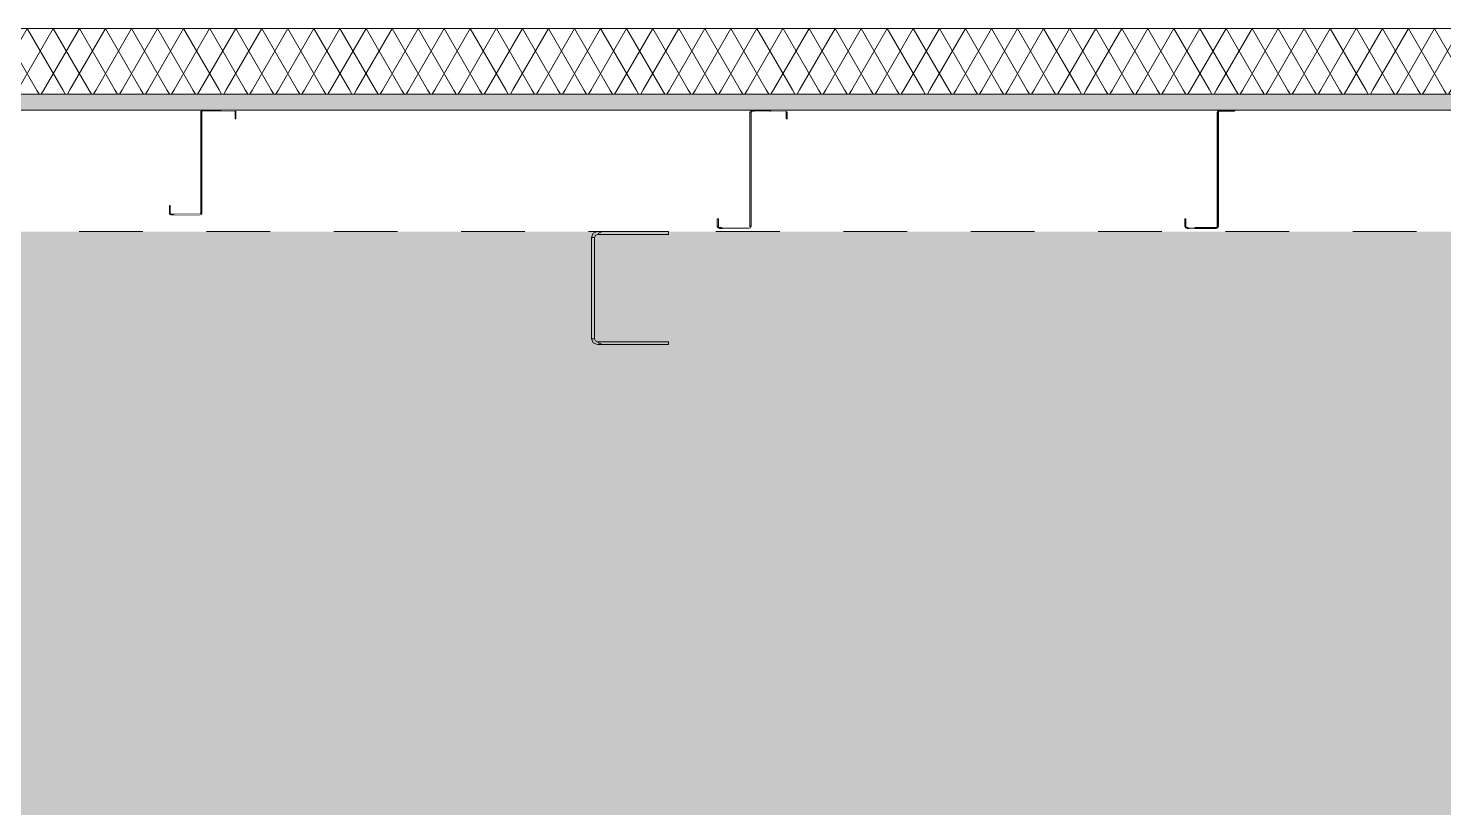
# Model space of a CAD drawing. Header units: millimetres. Extents: x -46169 to 247764, y -86316 to 18123.
# Drawn here: x 233686 to 236822, y -72602 to -70877 of the extents above; entities that cross this region are included whole.
import ezdxf

# ---------------------------------------------------------------- set-up
doc = ezdxf.new("R2010")
doc.units = ezdxf.units.MM
doc.header["$MEASUREMENT"] = 0
doc.linetypes.add('Dashed', pattern=[2822.222233, 1411.111116, -1411.111116])
doc.linetypes.add('Wipeout_Contour', pattern=[1000, 0, -1000])
for name, color, linetype, lineweight in [('0_Pen_No__85', 8, 'Continuous', 20), ('A-20-M_Roof_Pen_No__85', 8, 'Continuous', 20), ('A-95-P_Drawing_Pen_No__2', 8, 'Continuous', 15), ('New_A-20-M_Floor_Slab_Pen_No__89', 8, 'Continuous', 20), ('New_A-20-M_Roof_Pen_No__4', 7, 'Continuous', 20), ('New_A-20-M_Roof_Pen_No__85', 8, 'Continuous', 20), ('New_A-25-M_Wall_Int_Pen_No__87', 8, 'Continuous', 20)]:
    doc.layers.add(name, color=color, linetype=linetype, lineweight=lineweight)
for name, color, linetype in [('A-20-M_Roof', 7, 'Continuous'), ('New_A-15-M_Column', 7, 'Continuous'), ('New_A-20-M_Floor_Slab', 7, 'Continuous'), ('New_A-20-M_Roof', 7, 'Continuous'), ('New_A-25-M_Wall_Int', 7, 'Continuous')]:
    doc.layers.add(name, color=color, linetype=linetype)
for name, color, linetype, lineweight, true_color in [('A-95-P_Drawing_Pen_No__62', 7, 'Continuous', 20, 0xaaaaaa), ('New_A-20-M_Roof_Pen_No__149', 7, 'Continuous', 0, 0x2a2a2a), ('New_A-20-M_Roof_Pen_No__81', 7, 'Continuous', 20, 0x6a6a6a)]:
    doc.layers.add(name, color=color, linetype=linetype, lineweight=lineweight, true_color=true_color)
pattern_1 = [(60, (221877.115, -83027.49), (-43.30127, 25), []), (120, (221877.115, -83027.49), (43.30127, 25), [])]

# ---------------------------------------------------------------- blocks, each defined once
blk = doc.blocks.new('Section Elem_36_5', base_point=(221877.1, -83027.5))
at = {"color": 254, "linetype": 'Wipeout_Contour', "lineweight": 0, "ltscale": 1712349.149205645}
blk.add_wipeout([(234068.6, -71061.7), (234070.4, -71061.7), (234070.9, -71060.6), (234072.1, -71060.1), (234078, -71060.1), (234078.3, -71059.4), (234069.6, -71059.4)], dxfattribs=at).dxf.layer = 'New_A-25-M_Wall_Int'
at = {"color": 254, "linetype": 'Wipeout_Contour', "lineweight": 0, "ltscale": 978774.843724}
blk.add_wipeout([(234144.6, -71077.5), (234146.4, -71077.5), (234146.4, -71061.7), (234144.6, -71061.7)], dxfattribs=at).dxf.layer = 'New_A-25-M_Wall_Int'
at = {"color": 254, "linetype": 'Wipeout_Contour', "lineweight": 0, "ltscale": 1720503.797516417}
blk.add_wipeout([(235284.7, -71063.5), (235287.5, -71063.5), (235288.3, -71061.7), (235290.1, -71061), (235294.5, -71061), (235295, -71060), (235286.2, -71060)], dxfattribs=at).dxf.layer = 'New_A-25-M_Wall_Int'
at = {"color": 254, "linetype": 'Wipeout_Contour', "lineweight": 0, "ltscale": 983449.747804}
blk.add_wipeout([(235365, -71063.5), (235365, -71077.5), (235367.7, -71077.5), (235367.7, -71063.5)], dxfattribs=at).dxf.layer = 'New_A-25-M_Wall_Int'
at = {"color": 254, "linetype": 'Wipeout_Contour', "lineweight": 0, "ltscale": 978494.810336}
blk.add_wipeout([(234008.5, -71289.6), (233999.8, -71289.6), (234002.1, -71290.5), (234010.9, -71290.5)], dxfattribs=at).dxf.layer = 'New_A-25-M_Wall_Int'
at = {"color": 254, "linetype": 'Wipeout_Contour', "lineweight": 0, "ltscale": 978735.416998}
blk.add_wipeout([(234068.1, -71288.4), (234066.9, -71288.9), (234069.8, -71288.9), (234070, -71288.4)], dxfattribs=at).dxf.layer = 'New_A-25-M_Wall_Int'
at = {"color": 254, "linetype": 'Wipeout_Contour', "lineweight": 0, "ltscale": 2467807.450475025}
blk.add_wipeout([(236249.2, -71315.5), (236250.7, -71319), (236254.4, -71320.5), (236256.2, -71320.5), (236252.6, -71319), (236251.8, -71317.3), (236251.7, -71317.3), (236251, -71315.5), (236251, -71299.5), (236249.2, -71299.5)], dxfattribs=at).dxf.layer = 'New_A-25-M_Wall_Int'
at = {"color": 254, "linetype": 'Wipeout_Contour', "lineweight": 0, "ltscale": 1473554.742487913}
blk.add_wipeout([(234949.5, -71331.2), (234948.5, -71333.8), (234965.6, -71333.8), (235104.7, -71333.8), (235104.7, -71327.5), (234958.1, -71327.5)], dxfattribs=at).dxf.layer = 'New_A-25-M_Wall_Int'
at = {"color": 254, "linetype": 'Wipeout_Contour', "lineweight": 0, "ltscale": 983179.980298}
blk.add_wipeout([(235223, -71319), (235214.3, -71319), (235217.9, -71320.5), (235226.7, -71320.5)], dxfattribs=at).dxf.layer = 'New_A-25-M_Wall_Int'
at = {"color": 254, "linetype": 'Wipeout_Contour', "lineweight": 0, "ltscale": 983423.504602}
blk.add_wipeout([(235282.1, -71318), (235286.4, -71318), (235286.7, -71317.3), (235284, -71317.3)], dxfattribs=at).dxf.layer = 'New_A-25-M_Wall_Int'
at = {"color": 254, "linetype": 'Wipeout_Contour', "lineweight": 0, "ltscale": 987386.498091}
blk.add_wipeout([(236320.3, -71318), (236322, -71317.3), (236319.4, -71317.3), (236317.5, -71318)], dxfattribs=at).dxf.layer = 'New_A-25-M_Wall_Int'
at = {"color": 254, "linetype": 'Wipeout_Contour', "lineweight": 0, "ltscale": 1228353.13740409}
blk.add_wipeout([(234948.5, -71571.2), (234949.5, -71573.8), (234958.1, -71577.5), (235104.7, -71577.5), (235104.7, -71571.2)], dxfattribs=at).dxf.layer = 'New_A-25-M_Wall_Int'
at = {"layer": 'New_A-25-M_Wall_Int_Pen_No__87', "linetype": 'Continuous'}
for p, q in [((234146.4, -71077.5), (234144.6, -71077.5)), ((235104.7, -71327.5), (235104.7, -71333.8)), ((235104.7, -71571.2), (235104.7, -71577.5))]:
    blk.add_line(p, q, dxfattribs=at)
at = {"color": 254, "linetype": 'Wipeout_Contour', "lineweight": 0, "ltscale": 978492.964406}
blk.add_wipeout([(234071.9, -71058.5), (234069.6, -71059.4), (234078.3, -71059.4), (234080.6, -71058.5)], dxfattribs=at).dxf.layer = 'New_A-25-M_Wall_Int'
at = {"color": 254, "linetype": 'Wipeout_Contour', "lineweight": 0, "ltscale": 978764.079904}
blk.add_wipeout([(234144.1, -71060.6), (234144.6, -71061.7), (234146.4, -71061.7), (234146, -71060.6)], dxfattribs=at).dxf.layer = 'New_A-25-M_Wall_Int'
at = {"color": 254, "linetype": 'Wipeout_Contour', "lineweight": 0, "ltscale": 983153.647468}
blk.add_wipeout([(235286.2, -71060), (235295, -71060), (235298.6, -71058.5), (235289.9, -71058.5)], dxfattribs=at).dxf.layer = 'New_A-25-M_Wall_Int'
at = {"color": 254, "linetype": 'Wipeout_Contour', "lineweight": 0, "ltscale": 983439.180403}
blk.add_wipeout([(235364.2, -71061.7), (235365, -71063.5), (235367.7, -71063.5), (235367, -71061.7)], dxfattribs=at).dxf.layer = 'New_A-25-M_Wall_Int'
at = {"color": 254, "linetype": 'Wipeout_Contour', "lineweight": 0, "ltscale": 1712346.653440775}
blk.add_wipeout([(233998.8, -71287.3), (233999.8, -71289.6), (234008.5, -71289.6), (234008.2, -71288.9), (234002.3, -71288.9), (234001.1, -71288.4), (234000.7, -71287.3)], dxfattribs=at).dxf.layer = 'New_A-25-M_Wall_Int'
at = {"color": 254, "linetype": 'Wipeout_Contour', "lineweight": 0, "ltscale": 978737.033563}
blk.add_wipeout([(234068.1, -71288.4), (234070, -71288.4), (234070.4, -71287.3), (234068.6, -71287.3)], dxfattribs=at).dxf.layer = 'New_A-25-M_Wall_Int'
at = {"color": 254, "linetype": 'Wipeout_Contour', "lineweight": 0, "ltscale": 1720540.837690809}
blk.add_wipeout([(235212.8, -71315.5), (235214.3, -71319), (235223, -71319), (235222.6, -71318), (235218.1, -71318), (235216.3, -71317.3), (235215.5, -71315.5)], dxfattribs=at).dxf.layer = 'New_A-25-M_Wall_Int'
at = {"color": 254, "linetype": 'Wipeout_Contour', "lineweight": 0, "ltscale": 983425.872643}
blk.add_wipeout([(235284.7, -71315.5), (235284, -71317.3), (235286.7, -71317.3), (235287.5, -71315.5)], dxfattribs=at).dxf.layer = 'New_A-25-M_Wall_Int'
at = {"color": 254, "linetype": 'Wipeout_Contour', "lineweight": 0, "ltscale": 987129.471406}
blk.add_wipeout([(236249.7, -71319), (236253.4, -71320.5), (236254.4, -71320.5), (236250.7, -71319)], dxfattribs=at).dxf.layer = 'New_A-25-M_Wall_Int'
at = {"color": 254, "linetype": 'Wipeout_Contour', "lineweight": 0, "ltscale": 987389.854983}
blk.add_wipeout([(236322, -71317.3), (236322.7, -71315.5), (236320.1, -71315.5), (236319.4, -71317.3)], dxfattribs=at).dxf.layer = 'New_A-25-M_Wall_Int'
at = {"color": 254, "linetype": 'Wipeout_Contour', "lineweight": 0, "ltscale": 982435.461197}
blk.add_wipeout([(234938.1, -71573.8), (234947.3, -71577.5), (234957.9, -71577.5), (234949.3, -71573.8)], dxfattribs=at).dxf.layer = 'New_A-25-M_Wall_Int'
at = {"layer": 'New_A-25-M_Wall_Int_Pen_No__87', "linetype": 'Continuous'}
blk.add_line((235367.7, -71077.5), (235365, -71077.5), dxfattribs=at)
at = {"color": 254, "linetype": 'Wipeout_Contour', "lineweight": 0, "ltscale": 978606.039028}
blk.add_wipeout([(234070.4, -71061.7), (234068.6, -71061.7), (234068.6, -71287.3), (234070.4, -71287.3)], dxfattribs=at).dxf.layer = 'New_A-25-M_Wall_Int'
at = {"color": 254, "linetype": 'Wipeout_Contour', "lineweight": 0, "ltscale": 978760.600891}
blk.add_wipeout([(234145.8, -71060.1), (234142.9, -71060.1), (234144.1, -71060.6), (234146, -71060.6)], dxfattribs=at).dxf.layer = 'New_A-25-M_Wall_Int'
at = {"color": 254, "linetype": 'Wipeout_Contour', "lineweight": 0, "ltscale": 983280.340075}
blk.add_wipeout([(235287.5, -71063.5), (235284.7, -71063.5), (235284.7, -71315.5), (235287.5, -71315.5)], dxfattribs=at).dxf.layer = 'New_A-25-M_Wall_Int'
at = {"color": 254, "linetype": 'Wipeout_Contour', "lineweight": 0, "ltscale": 983433.915679}
blk.add_wipeout([(235362.4, -71061), (235364.2, -71061.7), (235367, -71061.7), (235366.7, -71061)], dxfattribs=at).dxf.layer = 'New_A-25-M_Wall_Int'
at = {"color": 254, "linetype": 'Wipeout_Contour', "lineweight": 0, "ltscale": 987244.87899}
blk.add_wipeout([(236322.7, -71315.5), (236322.7, -71063.5), (236320.1, -71063.5), (236320.1, -71315.5)], dxfattribs=at).dxf.layer = 'New_A-25-M_Wall_Int'
at = {"color": 254, "linetype": 'Wipeout_Contour', "lineweight": 0, "ltscale": 978459.896165}
blk.add_wipeout([(233998.8, -71269.5), (233998.8, -71287.3), (234000.7, -71287.3), (234000.7, -71269.5)], dxfattribs=at).dxf.layer = 'New_A-25-M_Wall_Int'
at = {"color": 254, "linetype": 'Wipeout_Contour', "lineweight": 0, "ltscale": 983141.549461}
blk.add_wipeout([(235215.5, -71299.5), (235212.8, -71299.5), (235212.8, -71315.5), (235215.5, -71315.5)], dxfattribs=at).dxf.layer = 'New_A-25-M_Wall_Int'
at = {"color": 254, "linetype": 'Wipeout_Contour', "lineweight": 0, "ltscale": 987116.669172}
blk.add_wipeout([(236248.2, -71315.5), (236249.7, -71319), (236250.7, -71319), (236249.2, -71315.5)], dxfattribs=at).dxf.layer = 'New_A-25-M_Wall_Int'
at = {"color": 254, "linetype": 'Wipeout_Contour', "lineweight": 0, "ltscale": 1719215.690893286}
blk.add_wipeout([(234941, -71564.9), (234934.3, -71564.9), (234938.1, -71573.8), (234949.3, -71573.8), (234948.3, -71571.2), (234947.5, -71571.2), (234942.9, -71569.3)], dxfattribs=at).dxf.layer = 'New_A-25-M_Wall_Int'
at = {"layer": 'New_A-25-M_Wall_Int_Pen_No__87', "linetype": 'Continuous'}
for p, q in [((234068.6, -71061.7), (234069.6, -71059.4)), ((234068.6, -71287.3), (234068.6, -71061.7)), ((234068.6, -71061.7), (234070.4, -71061.7)), ((234069.6, -71059.4), (234071.9, -71058.5)), ((234070.9, -71060.6), (234070.4, -71061.7)), ((234070.4, -71061.7), (234070.4, -71287.3)), ((234072.1, -71060.1), (234070.9, -71060.6)), ((234142.9, -71060.1), (234072.1, -71060.1)), ((234078.3, -71059.4), (234078, -71060.1)), ((234080.6, -71058.5), (234078.3, -71059.4)), ((234144.1, -71060.6), (234142.9, -71060.1)), ((234142.9, -71060.1), (234145.8, -71060.1)), ((234143.1, -71058.5), (234145.5, -71059.4)), ((234144.6, -71061.7), (234144.1, -71060.6)), ((234144.6, -71077.5), (234144.6, -71061.7)), ((234144.6, -71061.7), (234146.4, -71061.7)), ((234145.5, -71059.4), (234146.4, -71061.7)), ((234146.4, -71061.7), (234146.4, -71077.5)), ((235284.7, -71063.5), (235286.2, -71060)), ((235284.7, -71315.5), (235284.7, -71063.5)), ((235284.7, -71063.5), (235287.5, -71063.5)), ((235286.2, -71060), (235289.9, -71058.5)), ((235288.3, -71061.7), (235287.5, -71063.5)), ((235287.5, -71063.5), (235287.5, -71315.5)), ((235290.1, -71061), (235288.3, -71061.7)), ((235362.4, -71061), (235290.1, -71061)), ((235295, -71060), (235294.5, -71061)), ((235364.2, -71061.7), (235362.4, -71061)), ((235362.4, -71061), (235366.7, -71061)), ((235362.6, -71058.5), (235366.2, -71060)), ((235365, -71063.5), (235364.2, -71061.7)), ((235365, -71077.5), (235365, -71063.5)), ((235365, -71063.5), (235367.7, -71063.5)), ((235366.2, -71060), (235367.7, -71063.5)), ((235367.7, -71063.5), (235367.7, -71077.5)), ((233998.8, -71287.3), (233998.8, -71269.5)), ((233998.8, -71269.5), (234000.7, -71269.5)), ((234000.7, -71269.5), (234000.7, -71287.3)), ((233999.8, -71289.6), (233998.8, -71287.3)), ((233998.8, -71287.3), (234000.7, -71287.3)), ((234002.1, -71290.5), (233999.8, -71289.6)), ((234000.7, -71287.3), (234001.1, -71288.4)), ((234001.1, -71288.4), (234002.3, -71288.9)), ((234067.1, -71290.5), (234002.1, -71290.5)), ((234002.3, -71288.9), (234066.9, -71288.9)), ((234008.2, -71288.9), (234008.5, -71289.6)), ((234008.5, -71289.6), (234010.9, -71290.5)), ((234066.9, -71288.9), (234068.1, -71288.4)), ((234066.9, -71288.9), (234069.8, -71288.9)), ((234069.5, -71289.6), (234067.1, -71290.5)), ((234068.1, -71288.4), (234068.6, -71287.3)), ((234068.6, -71287.3), (234070.4, -71287.3)), ((234070.4, -71287.3), (234069.5, -71289.6)), ((235212.8, -71315.5), (235212.8, -71299.5)), ((235212.8, -71299.5), (235215.5, -71299.5)), ((235215.5, -71299.5), (235215.5, -71315.5)), ((235214.3, -71319), (235212.8, -71315.5)), ((235212.8, -71315.5), (235215.5, -71315.5)), ((235217.9, -71320.5), (235214.3, -71319)), ((235215.5, -71315.5), (235216.3, -71317.3)), ((235216.3, -71317.3), (235218.1, -71318)), ((235282.3, -71320.5), (235217.9, -71320.5)), ((235218.1, -71318), (235282.1, -71318)), ((235222.6, -71318), (235223, -71319)), ((235223, -71319), (235226.7, -71320.5)), ((235282.1, -71318), (235284, -71317.3)), ((235282.1, -71318), (235286.4, -71318)), ((235286, -71319), (235282.3, -71320.5)), ((235284, -71317.3), (235284.7, -71315.5)), ((235284.7, -71315.5), (235287.5, -71315.5)), ((235287.5, -71315.5), (235286, -71319))]:
    blk.add_line(p, q, dxfattribs=at)
at = {"color": 254, "linetype": 'Wipeout_Contour', "lineweight": 0, "ltscale": 987100.252466}
blk.add_wipeout([(236322.7, -71063.5), (236324.1, -71060), (236321.7, -71060), (236320.1, -71063.5)], dxfattribs=at).dxf.layer = 'New_A-25-M_Wall_Int'
at = {"color": 254, "linetype": 'Wipeout_Contour', "lineweight": 0, "ltscale": 987102.475839}
blk.add_wipeout([(236248.2, -71299.5), (236248.2, -71315.5), (236249.2, -71315.5), (236249.2, -71299.5)], dxfattribs=at).dxf.layer = 'New_A-25-M_Wall_Int'
at = {"color": 254, "linetype": 'Wipeout_Contour', "lineweight": 0, "ltscale": 1480989.08177959}
blk.add_wipeout([(236320.5, -71318), (236270.5, -71318), (236270.5, -71320.5), (236317.7, -71320.5), (236321.4, -71319), (236322.1, -71317.3)], dxfattribs=at).dxf.layer = 'New_A-25-M_Wall_Int'
at = {"color": 254, "linetype": 'Wipeout_Contour', "lineweight": 0, "ltscale": 982251.881317}
blk.add_wipeout([(234934.3, -71564.9), (234941, -71564.9), (234941, -71340.1), (234934.3, -71340.1)], dxfattribs=at).dxf.layer = 'New_A-25-M_Wall_Int'
at = {"layer": 'New_A-25-M_Wall_Int_Pen_No__87', "linetype": 'Continuous'}
blk.add_line((236248.2, -71299.5), (236251, -71299.5), dxfattribs=at)
at = {"color": 254, "linetype": 'Wipeout_Contour', "lineweight": 0, "ltscale": 987106.939581}
blk.add_wipeout([(236324.1, -71060), (236327.6, -71058.5), (236325.3, -71058.5), (236321.7, -71060)], dxfattribs=at).dxf.layer = 'New_A-25-M_Wall_Int'
at = {"color": 254, "linetype": 'Wipeout_Contour', "lineweight": 0, "ltscale": 1718737.28813388}
blk.add_wipeout([(234938.1, -71331.2), (234934.3, -71340.1), (234941, -71340.1), (234942.9, -71335.6), (234947.5, -71333.8), (234948.3, -71333.8), (234949.3, -71331.2)], dxfattribs=at).dxf.layer = 'New_A-25-M_Wall_Int'
at = {"color": 254, "linetype": 'Wipeout_Contour', "lineweight": 0, "ltscale": 987145.165198}
blk.add_wipeout([(236252.6, -71319), (236256.2, -71320.5), (236259.7, -71320.5), (236256.1, -71319)], dxfattribs=at).dxf.layer = 'New_A-25-M_Wall_Int'
at = {"color": 254, "linetype": 'Wipeout_Contour', "lineweight": 0, "ltscale": 1473672.83356429}
blk.add_wipeout([(234948.3, -71571.2), (234949.3, -71573.8), (234957.9, -71577.5), (234958.1, -71577.5), (234949.5, -71573.8), (234948.4, -71571.2)], dxfattribs=at).dxf.layer = 'New_A-25-M_Wall_Int'
at = {"layer": 'New_A-25-M_Wall_Int_Pen_No__87', "linetype": 'Continuous'}
for p, q in [((234938.1, -71573.8), (234934.3, -71564.9)), ((234941, -71564.9), (234934.3, -71564.9)), ((234947.3, -71577.5), (234938.1, -71573.8)), ((234941, -71564.9), (234942.9, -71569.3)), ((234942.9, -71569.3), (234947.5, -71571.2)), ((235104.7, -71577.5), (234947.3, -71577.5)), ((234947.5, -71571.2), (235104.7, -71571.2)), ((234948.3, -71571.2), (234949.3, -71573.8)), ((234949.5, -71573.8), (234948.4, -71571.2)), ((234948.5, -71571.2), (234949.5, -71573.8)), ((234949.3, -71573.8), (234957.9, -71577.5)), ((234949.5, -71573.8), (234958.1, -71577.5)), ((234958.1, -71577.5), (234949.5, -71573.8))]:
    blk.add_line(p, q, dxfattribs=at)
at = {"color": 254, "linetype": 'Wipeout_Contour', "lineweight": 0, "ltscale": 2714831.656052192}
blk.add_wipeout([(236322.9, -71315.6), (236322.9, -71315.5), (236322.9, -71063.5), (236323.7, -71061.7), (236325.5, -71061), (236358.8, -71061), (236358.8, -71058.5), (236327.7, -71058.5), (236324.3, -71060), (236322.9, -71063.5), (236322.9, -71315.5)], dxfattribs=at).dxf.layer = 'New_A-25-M_Wall_Int'
at = {"color": 254, "linetype": 'Wipeout_Contour', "lineweight": 0, "ltscale": 982148.794117}
blk.add_wipeout([(234947.3, -71327.5), (234938.1, -71331.2), (234949.3, -71331.2), (234957.9, -71327.5)], dxfattribs=at).dxf.layer = 'New_A-25-M_Wall_Int'
at = {"color": 254, "linetype": 'Wipeout_Contour', "lineweight": 0, "ltscale": 1233918.782564681}
blk.add_wipeout([(236253.5, -71318), (236251.8, -71317.3), (236252.6, -71319), (236256.1, -71319), (236255.6, -71318)], dxfattribs=at).dxf.layer = 'New_A-25-M_Wall_Int'
at = {"layer": 'New_A-25-M_Wall_Int_Pen_No__87', "linetype": 'Continuous'}
for p, q in [((236358.8, -71058.5), (236358.8, -71061)), ((236248.2, -71315.5), (236248.2, -71299.5)), ((236249.2, -71315.5), (236249.2, -71299.5)), ((236251, -71299.5), (236251, -71315.5)), ((236249.7, -71319), (236248.2, -71315.5)), ((236248.2, -71315.5), (236249.2, -71315.5)), ((236249.2, -71315.5), (236250.7, -71319)), ((236253.4, -71320.5), (236249.7, -71319)), ((236250.7, -71319), (236254.4, -71320.5)), ((236251, -71315.5), (236251.7, -71317.3)), ((236251.7, -71317.3), (236253.5, -71318)), ((236251.8, -71317.3), (236252.6, -71319)), ((236252.6, -71319), (236256.2, -71320.5))]:
    blk.add_line(p, q, dxfattribs=at)
at = {"color": 254, "linetype": 'Wipeout_Contour', "lineweight": 0, "ltscale": 3208604.353598569}
blk.add_wipeout([(236320.3, -71318), (236320.5, -71318), (236322.1, -71317.3), (236322.8, -71315.8), (236322.9, -71315.5), (236322.9, -71063.5), (236324.3, -71060), (236327.7, -71058.5), (236327.6, -71058.5), (236324.1, -71060), (236322.7, -71063.5), (236322.7, -71315.5), (236322, -71317.3)], dxfattribs=at).dxf.layer = 'New_A-25-M_Wall_Int'
at = {"color": 254, "linetype": 'Wipeout_Contour', "lineweight": 0, "ltscale": 1473248.123941035}
blk.add_wipeout([(234949.3, -71331.2), (234948.3, -71333.8), (234948.4, -71333.8), (234949.5, -71331.2), (234958.1, -71327.5), (234957.9, -71327.5)], dxfattribs=at).dxf.layer = 'New_A-25-M_Wall_Int'
at = {"layer": 'New_A-25-M_Wall_Int_Pen_No__87', "linetype": 'Continuous'}
for p, q in [((236320.1, -71063.5), (236321.7, -71060)), ((236320.1, -71063.5), (236322.7, -71063.5)), ((236321.7, -71060), (236325.3, -71058.5)), ((236322.7, -71063.5), (236324.1, -71060)), ((236322.9, -71063.5), (236324.3, -71060)), ((236323.7, -71061.7), (236322.9, -71063.5)), ((236325.5, -71061), (236323.7, -71061.7)), ((236324.1, -71060), (236327.6, -71058.5)), ((236324.3, -71060), (236327.7, -71058.5)), ((236358.8, -71061), (236325.5, -71061)), ((236327.7, -71058.5), (236327.7, -71058.5)), ((234934.3, -71340.1), (234938.1, -71331.2)), ((234938.1, -71331.2), (234947.3, -71327.5)), ((234942.9, -71335.6), (234941, -71340.1)), ((234947.5, -71333.8), (234942.9, -71335.6)), ((234947.3, -71327.5), (235104.7, -71327.5)), ((235104.7, -71333.8), (234947.5, -71333.8)), ((234949.3, -71331.2), (234948.3, -71333.8)), ((234948.4, -71333.8), (234949.5, -71331.2)), ((234949.5, -71331.2), (234948.5, -71333.8)), ((234957.9, -71327.5), (234949.3, -71331.2)), ((234958.1, -71327.5), (234949.5, -71331.2)), ((234949.5, -71331.2), (234958.1, -71327.5)), ((234934.3, -71564.9), (234934.3, -71340.1)), ((234941, -71340.1), (234934.3, -71340.1)), ((234941, -71340.1), (234941, -71564.9))]:
    blk.add_line(p, q, dxfattribs=at)
at = {"color": 254, "linetype": 'Wipeout_Contour', "lineweight": 0, "ltscale": 740546.826134}
blk.add_wipeout([(236322.9, -71315.5), (236322.8, -71315.8), (236322.9, -71315.6)], dxfattribs=at).dxf.layer = 'New_A-25-M_Wall_Int'
at = {"layer": 'New_A-25-M_Wall_Int_Pen_No__87', "linetype": 'Continuous'}
for p, q in [((236320.1, -71315.5), (236320.1, -71063.5)), ((236322.7, -71315.5), (236322.7, -71063.5)), ((236322.9, -71063.5), (236322.9, -71315.5)), ((236317.7, -71320.5), (236253.4, -71320.5)), ((236253.5, -71318), (236317.5, -71318)), ((236317.5, -71318), (236319.4, -71317.3)), ((236317.5, -71318), (236320.3, -71318)), ((236321.4, -71319), (236317.7, -71320.5)), ((236319.4, -71317.3), (236320.1, -71315.5)), ((236320.1, -71315.5), (236322.7, -71315.5)), ((236320.3, -71318), (236322, -71317.3)), ((236320.3, -71318), (236320.5, -71318)), ((236320.5, -71318), (236322.1, -71317.3)), ((236320.5, -71318), (236320.5, -71318)), ((236322.9, -71315.5), (236321.4, -71319)), ((236322, -71317.3), (236322.7, -71315.5)), ((236322.8, -71315.8), (236322.9, -71315.5))]:
    blk.add_line(p, q, dxfattribs=at)
blk = doc.blocks.new('Section Elem_148_5', base_point=(221877.1, -83027.5))
at = {"color": 254, "linetype": 'Wipeout_Contour', "lineweight": 0, "ltscale": 1468051.45024324}
blk.add_wipeout([(234113.2, -71059.4), (234113, -71060.1), (234145.8, -71060.1), (234145.5, -71059.4), (234143.1, -71058.5), (234115.4, -71058.5)], dxfattribs=at).dxf.layer = 'New_A-20-M_Floor_Slab'
at = {"color": 254, "linetype": 'Wipeout_Contour', "lineweight": 0, "ltscale": 1475050.878936006}
blk.add_wipeout([(235329.9, -71060), (235329.5, -71061), (235366.7, -71061), (235366.2, -71060), (235362.6, -71058.5), (235333.3, -71058.5)], dxfattribs=at).dxf.layer = 'New_A-20-M_Floor_Slab'
at = {"color": 254, "linetype": 'Wipeout_Contour', "lineweight": 0, "ltscale": 1467934.78125545}
blk.add_wipeout([(234008.2, -71288.9), (234008.5, -71289.6), (234010.9, -71290.5), (234067.1, -71290.5), (234069.5, -71289.6), (234069.8, -71288.9)], dxfattribs=at).dxf.layer = 'New_A-20-M_Floor_Slab'
at = {"color": 254, "linetype": 'Wipeout_Contour', "lineweight": 0, "ltscale": 1474964.247865774}
blk.add_wipeout([(235222.6, -71318), (235223, -71319), (235226.7, -71320.5), (235282.3, -71320.5), (235286, -71319), (235286.4, -71318)], dxfattribs=at).dxf.layer = 'New_A-20-M_Floor_Slab'
at = {"color": 254, "linetype": 'Wipeout_Contour', "lineweight": 0, "ltscale": 1467962.829984675}
blk.add_wipeout([(234112.8, -71060.1), (234112.9, -71060.1), (234113.2, -71059.4), (234115.4, -71058.5), (234115.2, -71058.5), (234113, -71059.4)], dxfattribs=at).dxf.layer = 'New_A-20-M_Floor_Slab'
at = {"color": 254, "linetype": 'Wipeout_Contour', "lineweight": 0, "ltscale": 1474952.673590508}
blk.add_wipeout([(235329.3, -71061), (235329.5, -71061), (235329.9, -71060), (235333.3, -71058.5), (235333.1, -71058.5), (235329.7, -71060)], dxfattribs=at).dxf.layer = 'New_A-20-M_Floor_Slab'
at = {"color": 254, "linetype": 'Wipeout_Contour', "lineweight": 0, "ltscale": 978575.998612}
blk.add_wipeout([(234080.6, -71058.5), (234078.3, -71059.4), (234113, -71059.4), (234115.2, -71058.5)], dxfattribs=at).dxf.layer = 'New_A-20-M_Floor_Slab'
at = {"color": 254, "linetype": 'Wipeout_Contour', "lineweight": 0, "ltscale": 1229026.043078746}
blk.add_wipeout([(235295, -71060), (235294.5, -71061), (235298.8, -71061), (235329.3, -71061), (235329.7, -71060)], dxfattribs=at).dxf.layer = 'New_A-20-M_Floor_Slab'
at = {"color": 254, "linetype": 'Wipeout_Contour', "lineweight": 0, "ltscale": 1223201.664366574}
blk.add_wipeout([(234078.3, -71059.4), (234078, -71060.1), (234080.8, -71060.1), (234112.8, -71060.1), (234113, -71059.4)], dxfattribs=at).dxf.layer = 'New_A-20-M_Floor_Slab'
at = {"color": 254, "linetype": 'Wipeout_Contour', "lineweight": 0, "ltscale": 983236.649916}
blk.add_wipeout([(235298.6, -71058.5), (235295, -71060), (235329.7, -71060), (235333.1, -71058.5)], dxfattribs=at).dxf.layer = 'New_A-20-M_Floor_Slab'
at = {"layer": 'New_A-20-M_Floor_Slab_Pen_No__89', "linetype": 'Continuous'}
for p, q in [((234112.8, -71060.1), (234113, -71059.4)), ((234112.9, -71060.1), (234113.2, -71059.4)), ((234113, -71059.4), (234115.2, -71058.5)), ((234113.2, -71059.4), (234113, -71060.1)), ((234113.2, -71059.4), (234115.4, -71058.5)), ((234115.4, -71058.5), (234113.2, -71059.4)), ((235329.3, -71061), (235329.7, -71060)), ((235329.5, -71061), (235329.9, -71060)), ((235329.9, -71060), (235329.5, -71061)), ((235329.7, -71060), (235333.1, -71058.5)), ((235329.9, -71060), (235333.3, -71058.5)), ((235333.3, -71058.5), (235329.9, -71060))]:
    blk.add_line(p, q, dxfattribs=at)
blk = doc.blocks.new('Section Elem_164_5', base_point=(221877.1, -83027.5))
at = {"color": 254, "linetype": 'Wipeout_Contour', "lineweight": 0, "ltscale": 1233961.099171918}
blk.add_wipeout([(236255.6, -71318), (236256.1, -71319), (236259.7, -71320.5), (236270.5, -71320.5), (236270.5, -71318)], dxfattribs=at).dxf.layer = 'New_A-15-M_Column'
blk = doc.blocks.new('Section Elem_178_5', base_point=(221877.1, -83027.5))
at = {"layer": 'New_A-20-M_Roof_Pen_No__4', "linetype": 'Continuous'}
blk.add_line((243038.1, -71058.5), (222181.6, -71058.5), dxfattribs=at)
at = {"color": 254, "linetype": 'Wipeout_Contour', "lineweight": 0, "ltscale": 972915.232383}
blk.add_wipeout([(243038.1, -71013.5), (222181.6, -71013.5), (222181.6, -71023.5), (243038.1, -71023.5)], dxfattribs=at).dxf.layer = 'New_A-20-M_Roof'
at = {"layer": 'New_A-20-M_Roof_Pen_No__81', "linetype": 'Continuous', "lineweight": 0, "true_color": 0x353535}
blk.add_hatch(color=250, dxfattribs=at).paths.add_polyline_path([(222181.6, -71023.5), (222181.6, -71058.5), (243038.1, -71058.5), (243038.1, -71023.5)])
at = {"layer": 'New_A-20-M_Roof_Pen_No__85', "linetype": 'Continuous'}
h = blk.add_hatch(dxfattribs=at)
h.set_pattern_fill('Batt_Insulation_0005', color=256, style=0, pattern_type=2)
h.set_pattern_definition(pattern_1)
h.paths.add_polyline_path([(243038.1, -71013.5), (222181.6, -71013.5), (222181.6, -71023.5), (243038.1, -71023.5)])
at = {"layer": 'New_A-20-M_Roof_Pen_No__149', "linetype": 'Continuous'}
blk.add_line((243038.1, -71023.5), (222181.6, -71023.5), dxfattribs=at)
blk = doc.blocks.new('Section Elem_179_5', base_point=(221877.1, -83027.5))
at = {"color": 254, "linetype": 'Wipeout_Contour', "lineweight": 0, "ltscale": 1234130.125105827}
blk.add_wipeout([(228261, -71013.5), (242569.6, -71013.5), (242569.6, -70905.1), (240362.9, -70877.5), (228261, -70877.5)], dxfattribs=at).dxf.layer = 'A-20-M_Roof'
at = {"layer": 'A-20-M_Roof_Pen_No__85', "linetype": 'Continuous'}
h = blk.add_hatch(dxfattribs=at)
h.set_pattern_fill('Batt_Insulation_0005', color=256, style=0, pattern_type=2)
h.set_pattern_definition(pattern_1)
h.paths.add_polyline_path([(228261, -71013.5), (242569.6, -71013.5), (242569.6, -70905.1), (240362.9, -70877.5), (228261, -70877.5)])
blk = doc.blocks.new('I-04 Lecture Theatre Elevation_STORY_MARKER', base_point=(221877.1, -83027.5))
at = {"layer": '0_Pen_No__85', "linetype": 'Continuous'}
blk.add_line((222181.6, -70877.5), (243470, -70877.5), dxfattribs=at)

msp = doc.modelspace()

# ---------------------------------------------------------------- block references
at = {"layer": 'New_A-25-M_Wall_Int'}
msp.add_blockref('Section Elem_36_5', (221877.1, -83027.5), dxfattribs=at)

# ---------------------------------------------------------------- next in the draw order: block references
at = {"layer": 'New_A-20-M_Floor_Slab'}
msp.add_blockref('Section Elem_148_5', (221877.1, -83027.5), dxfattribs=at)

# ---------------------------------------------------------------- next in the draw order: block references
at = {"layer": 'New_A-15-M_Column'}
msp.add_blockref('Section Elem_164_5', (221877.1, -83027.5), dxfattribs=at)
at = {"layer": 'New_A-20-M_Roof'}
msp.add_blockref('Section Elem_178_5', (221877.1, -83027.5), dxfattribs=at)

# ---------------------------------------------------------------- next in the draw order: hatches: boundary and pattern name
at = {"layer": 'A-95-P_Drawing_Pen_No__62', "linetype": 'Continuous', "ltscale": 0.1}
h = msp.add_hatch(dxfattribs=at)
h.set_pattern_fill('Brass_Bronze_0005', color=256, style=0, pattern_type=2)
h.set_pattern_definition([(45, (221877.12, -83027.49), (-91.9239, 91.9239), []), (45, (221831.15, -82981.53), (-91.9239, 91.9239), [97.5, -32.5])])
h.paths.add_polyline_path([(222561.4, -71327.5), (222561.4, -74327.5), (237407.3, -74327.5), (237407.3, -71902.5), (238642.4, -71902.5), (238642.4, -74327.5), (241734.5, -74327.5), (241734.5, -71327.5)])

# ---------------------------------------------------------------- next in the draw order: linework, layer by layer
at = {"layer": 'A-95-P_Drawing_Pen_No__2', "linetype": 'Dashed', "ltscale": 0.1, "flags": 128}
msp.add_lwpolyline([(222561.4, -71327.5), (222561.4, -74327.5), (237407.3, -74327.5), (237407.3, -71902.5), (238642.4, -71902.5), (238642.4, -74327.5), (241734.5, -74327.5), (241734.5, -71327.5)], close=True, dxfattribs=at)

# ---------------------------------------------------------------- next in the draw order: block references
at = {"layer": 'A-20-M_Roof'}
msp.add_blockref('Section Elem_179_5', (221877.1, -83027.5), dxfattribs=at)

# ---------------------------------------------------------------- next in the draw order: block references
at = {"linetype": 'Continuous', "lineweight": 0}
msp.add_blockref('I-04 Lecture Theatre Elevation_STORY_MARKER', (221877.1, -83027.5), dxfattribs=at)

doc.saveas('drawing.dxf')
